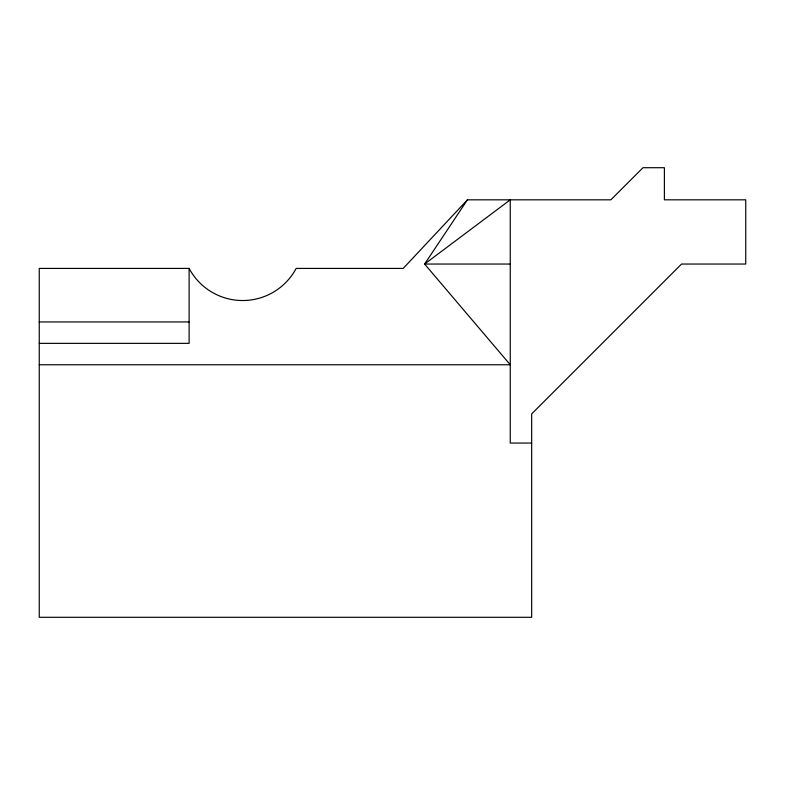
<?xml version="1.0" encoding="UTF-8"?>
<svg xmlns="http://www.w3.org/2000/svg" width="785" height="785" viewBox="0 0 785 785"><rect width="100%" height="100%" fill="white"/><g stroke="black" fill="none" stroke-linecap="round" stroke-linejoin="round"><path stroke-width="1.18" d="M467.428 199.822L403.205 268.421L296.161 268.421A60.661 60.661 0 0 1 189.116 268.421L39.25 268.421L39.25 617.295L531.661 617.295L531.661 413.911L681.527 264.045L745.75 264.045L745.75 199.822L664.395 199.822L664.395 167.705L642.984 167.705L610.877 199.822L467.428 199.822L424.616 264.045L510.25 364.76L39.25 364.76M510.25 264.045L424.616 264.045L510.25 199.822L510.25 443.054L531.661 443.054M39.25 321.948L189.116 321.948M39.25 343.359L189.116 343.359L189.116 268.421"/></g></svg>
